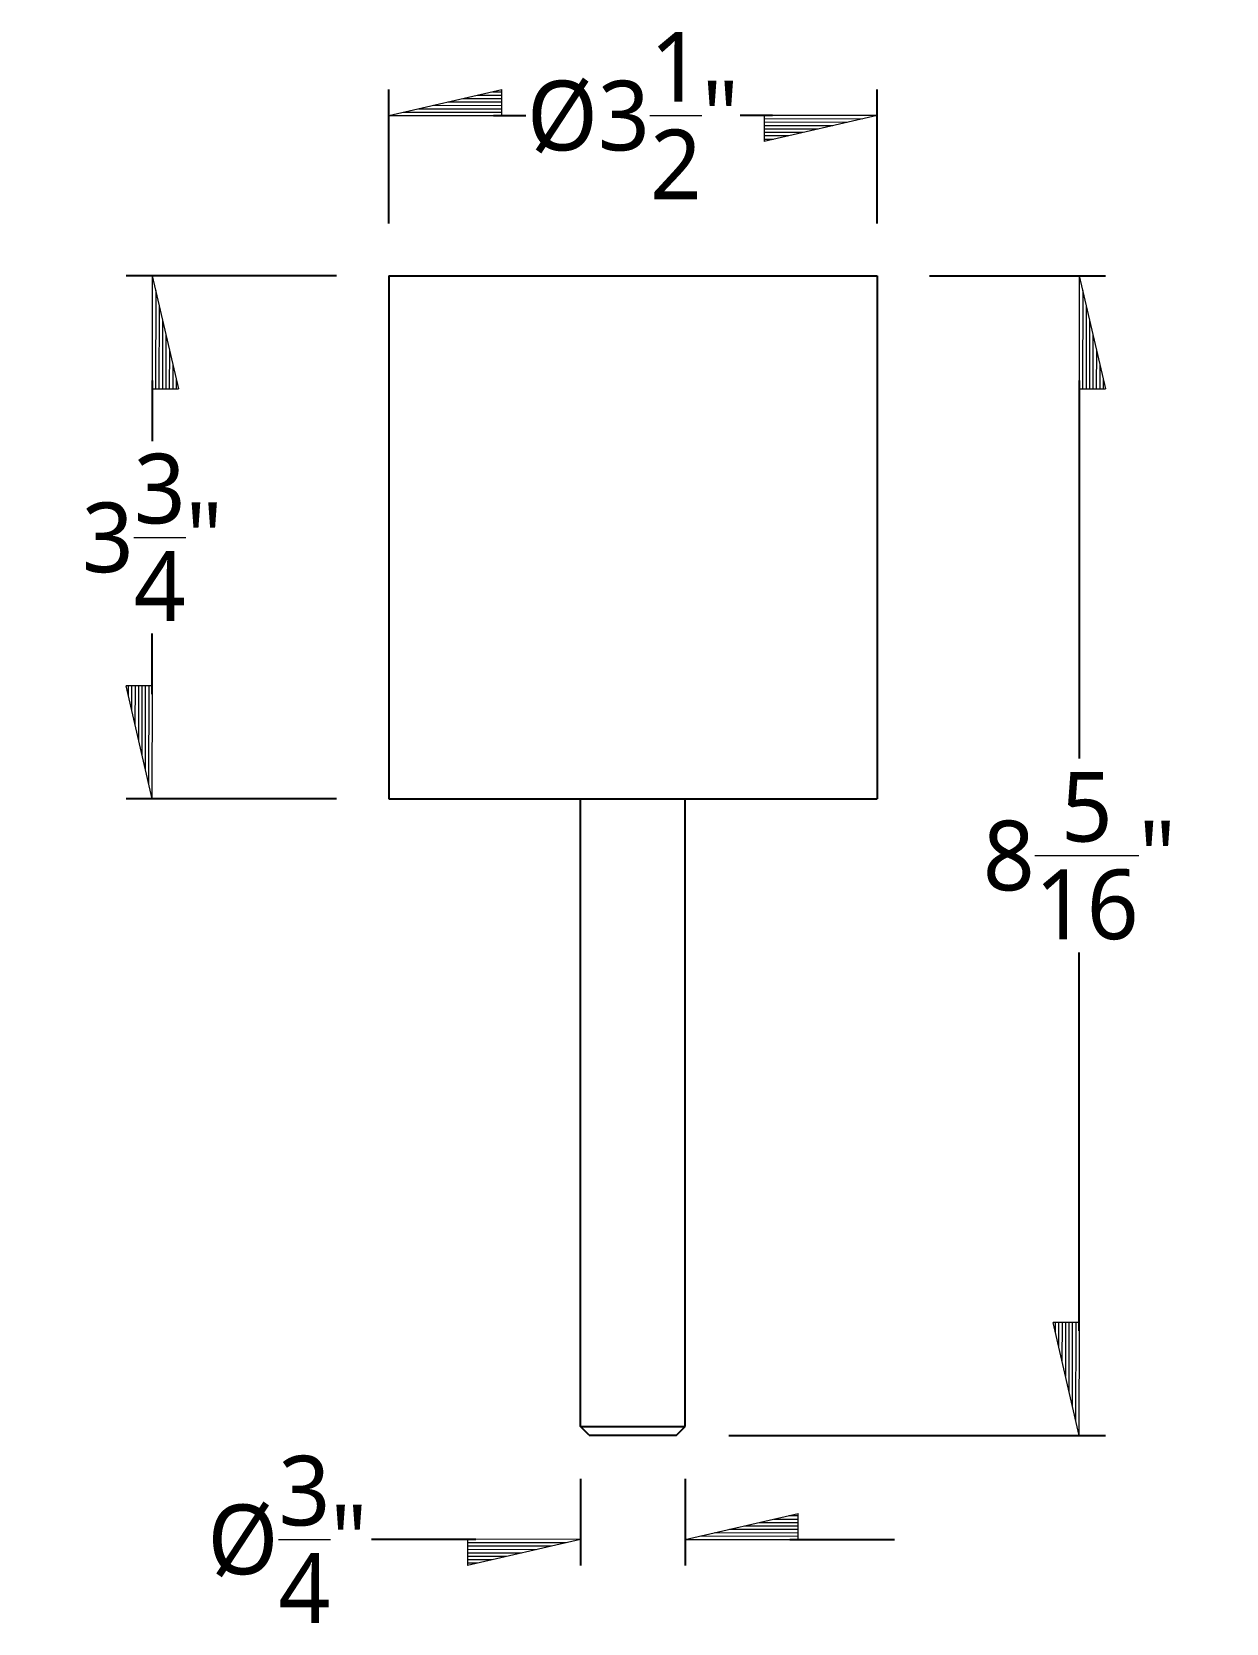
# Model space of a CAD drawing. Extents: x 195.7 to 204.2, y 90.9 to 102.3.
import ezdxf

# ---------------------------------------------------------------- set-up
doc = ezdxf.new("R2010")
doc.units = 0
doc.header["$LTSCALE"] = 0.5
doc.header["$MEASUREMENT"] = 0
doc.layers.get('0').update_dxf_attribs({"linetype": 'CONTINUOUS'})
doc.layers.get('DEFPOINTS').update_dxf_attribs({"linetype": 'CONTINUOUS'})
doc.layers.add('AM_5', color=3, linetype='CONTINUOUS', lineweight=15)
doc.styles.add('pamphlet', font='segoeui.ttf', dxfattribs={"height": 0.5})
doc.dimstyles.new('PAMPHLET$0', dxfattribs={"dimtxt": 0.5, "dimasz": 1.5, "dimexe": 0.1875, "dimexo": 0.375, "dimgap": 0.09375, "dimtad": 0, "dimtih": 1, "dimtoh": 1, "dimdec": 4, "dimzin": 0, "dimdsep": 46, "dimlunit": 4, "dimtxsty": 'pamphlet', "dimblk1": 'BFL', "dimblk2": 'BFL', "dimsah": 1, "dimcen": -0.09375, "dimadec": 0, "dimazin": 0, "dimtfac": 1, "dimtdec": 4, "dimtofl": 0, "dimtmove": 0, "dimatfit": 1, "dimldrblk": 'BFL', "dimfxl": 0, "dimtolj": 1, "dimtzin": 0, "dimarcsym": 0})

# ---------------------------------------------------------------- blocks, each defined once
blk = doc.blocks.new('BFL')
for p, q in [((0, 0), (-1.08, 0.001)), ((-1.08, 0.001), (-1.08, -0.249)), ((0, 0), (-1.08, -0.249)), ((-0.141, -0.033), (-1.08, -0.031)), ((-0.283, -0.065), (-1.08, -0.064)), ((-0.424, -0.098), (-1.08, -0.097)), ((-0.565, -0.13), (-1.08, -0.13)), ((-0.707, -0.163), (-1.08, -0.162)), ((-0.848, -0.195), (-1.08, -0.195)), ((-0.99, -0.228), (-1.08, -0.228))]:
    blk.add_line(p, q)
blk = doc.blocks.new('*D8')
at = {"layer": 'AM_5', "color": 0, "lineweight": -2, "ltscale": 0.75, "transparency": 16777216}
for p, q in [((198.245, 100.965), (198.245, 101.927)), ((201.745, 100.965), (201.745, 101.927)), ((198.995, 101.739), (199.227, 101.739)), ((200.995, 101.739), (200.763, 101.739))]:
    blk.add_line(p, q, dxfattribs=at)
at = {"layer": 'DEFPOINTS', "color": 0, "ltscale": 0.75, "transparency": 16777216}
for p in [(201.745, 101.739), (198.245, 100.59), (201.745, 100.59)]:
    blk.add_point(p, dxfattribs=at)
at = {"layer": 'AM_5', "color": 0, "lineweight": -2, "ltscale": 0.75, "transparency": 16777216, "xscale": 0.75, "yscale": 0.75, "zscale": 0.75, "rotation": 180}
blk.add_blockref('BFL', (198.245, 101.739), dxfattribs=at)
at = {"layer": 'AM_5', "color": 0, "lineweight": -2, "ltscale": 0.75, "transparency": 16777216, "xscale": 0.75, "yscale": 0.75, "zscale": 0.75}
blk.add_blockref('BFL', (201.745, 101.739), dxfattribs=at)
at = {"layer": 'AM_5', "color": 0, "ltscale": 0.75, "transparency": 16777216, "insert": (199.995, 101.739), "char_height": 0.5, "attachment_point": 5, "style": 'pamphlet'}
blk.add_mtext('\\A1;%%C3{\\H1.000000x;\\S1/2;}"', dxfattribs=at)
blk = doc.blocks.new('*D9')
at = {"layer": 'AM_5', "color": 0, "lineweight": -2, "ltscale": 0.75, "transparency": 16777216}
for p, q in [((197.87, 100.59), (196.362, 100.59)), ((196.55, 99.84), (196.55, 99.405)), ((196.55, 97.59), (196.55, 98.025)), ((197.87, 96.84), (196.362, 96.84))]:
    blk.add_line(p, q, dxfattribs=at)
at = {"layer": 'DEFPOINTS', "color": 0, "ltscale": 0.75, "transparency": 16777216}
for p in [(198.245, 100.59), (196.55, 96.84), (198.245, 96.84)]:
    blk.add_point(p, dxfattribs=at)
at = {"layer": 'AM_5', "color": 0, "lineweight": -2, "ltscale": 0.75, "transparency": 16777216, "xscale": 0.75, "yscale": 0.75, "zscale": 0.75}
for p, rotation in [((196.55, 100.59), 90), ((196.55, 96.84), 270)]:
    blk.add_blockref('BFL', p, dxfattribs=dict(at, rotation=rotation))
at = {"layer": 'AM_5', "color": 0, "ltscale": 0.75, "transparency": 16777216, "insert": (196.55, 98.715), "char_height": 0.5, "attachment_point": 5, "style": 'pamphlet'}
blk.add_mtext('\\A1;3{\\H1.000000x;\\S3/4;}"', dxfattribs=at)
blk = doc.blocks.new('*D10')
at = {"layer": 'AM_5', "color": 0, "lineweight": -2, "ltscale": 0.75, "transparency": 16777216}
for p, q in [((202.12, 100.59), (203.381, 100.59)), ((203.194, 99.84), (203.194, 97.129)), ((203.194, 93.027), (203.194, 95.738)), ((200.682, 92.277), (203.381, 92.277))]:
    blk.add_line(p, q, dxfattribs=at)
at = {"layer": 'DEFPOINTS', "color": 0, "ltscale": 0.75, "transparency": 16777216}
for p in [(201.745, 100.59), (200.307, 92.277), (203.194, 92.277)]:
    blk.add_point(p, dxfattribs=at)
at = {"layer": 'AM_5', "color": 0, "lineweight": -2, "ltscale": 0.75, "transparency": 16777216, "xscale": 0.75, "yscale": 0.75, "zscale": 0.75}
for p, rotation in [((203.194, 100.59), 90), ((203.194, 92.277), 270)]:
    blk.add_blockref('BFL', p, dxfattribs=dict(at, rotation=rotation))
at = {"layer": 'AM_5', "color": 0, "ltscale": 0.75, "transparency": 16777216, "insert": (203.194, 96.434), "char_height": 0.5, "attachment_point": 5, "style": 'pamphlet'}
blk.add_mtext('\\A1;8{\\H1.000000x;\\S5/16;}"', dxfattribs=at)
blk = doc.blocks.new('*D11')
at = {"layer": 'AM_5', "color": 0, "lineweight": -2, "ltscale": 0.75, "transparency": 16777216}
for p, q in [((199.62, 91.965), (199.62, 91.343)), ((200.37, 91.965), (200.37, 91.343)), ((198.87, 91.531), (198.12, 91.531)), ((201.12, 91.531), (201.87, 91.531))]:
    blk.add_line(p, q, dxfattribs=at)
at = {"layer": 'DEFPOINTS', "color": 0, "ltscale": 0.75, "transparency": 16777216}
for p in [(199.62, 92.34), (200.37, 92.34), (199.62, 91.531)]:
    blk.add_point(p, dxfattribs=at)
at = {"layer": 'AM_5', "color": 0, "lineweight": -2, "ltscale": 0.75, "transparency": 16777216, "xscale": 0.75, "yscale": 0.75, "zscale": 0.75, "rotation": 180}
blk.add_blockref('BFL', (200.37, 91.531), dxfattribs=at)
at = {"layer": 'AM_5', "color": 0, "lineweight": -2, "ltscale": 0.75, "transparency": 16777216, "xscale": 0.75, "yscale": 0.75, "zscale": 0.75}
blk.add_blockref('BFL', (199.62, 91.531), dxfattribs=at)
at = {"layer": 'AM_5', "color": 0, "ltscale": 0.75, "transparency": 16777216, "insert": (197.519, 91.531), "char_height": 0.5, "attachment_point": 5, "style": 'pamphlet'}
blk.add_mtext('\\A1;%%C{\\H1.000000x;\\S3/4;}"', dxfattribs=at)

msp = doc.modelspace()

# ---------------------------------------------------------------- linework, layer by layer
for p, q in [((198.24463, 100.58987), (198.24463, 96.83987)), ((198.24463, 100.58987), (201.74463, 100.58987)), ((201.74463, 100.58987), (201.74463, 96.83987)), ((198.24463, 96.83987), (201.74463, 96.83987)), ((199.61963, 92.33987), (199.61963, 96.83987)), ((200.36963, 92.33987), (200.36963, 96.83987)), ((199.61963, 92.33987), (200.36963, 92.33987)), ((199.68213, 92.27737), (199.61963, 92.33987)), ((200.30713, 92.27737), (200.36963, 92.33987)), ((199.68213, 92.27737), (200.30713, 92.27737))]:
    msp.add_line(p, q)

# ---------------------------------------------------------------- dimensions: what is measured, and where the dimension line sits
at = {"layer": 'AM_5', "color": 0, "ltscale": 0.75}
dim = msp.add_linear_dim(base=(201.74463, 101.7393), p1=(198.24463, 100.58987), p2=(201.74463, 100.58987), text='%%C<>', dimstyle='PAMPHLET$0', override={"dimasz": 0.75}, dxfattribs=at)
dim.commit()
dim.dimension.update_dxf_attribs({"geometry": '*D8', "text_midpoint": (199.99463, 101.7393)})
for base, p1, p2, picture, middle in [((196.54993, 96.83987), (198.24463, 100.58987), (198.24463, 96.83987), '*D9', (196.54993, 98.71487)), ((203.19393, 92.27737), (201.74463, 100.58987), (200.30713, 92.27737), '*D10', (203.19393, 96.43362))]:
    dim = msp.add_linear_dim(base=base, p1=p1, p2=p2, angle=90, dimstyle='PAMPHLET$0', override={"dimasz": 0.75}, dxfattribs=at)
    dim.commit()
    dim.dimension.update_dxf_attribs({"geometry": picture, "text_midpoint": middle})
dim = msp.add_linear_dim(base=(199.61963, 91.5306), p1=(200.36963, 92.33987), p2=(199.61963, 92.33987), angle=0, text='%%C<>', dimstyle='PAMPHLET$0', override={"dimasz": 0.75}, dxfattribs=at)
dim.commit()
dim.dimension.update_dxf_attribs({"geometry": '*D11', "text_midpoint": (197.51922, 91.5306)})

doc.saveas('drawing.dxf')
